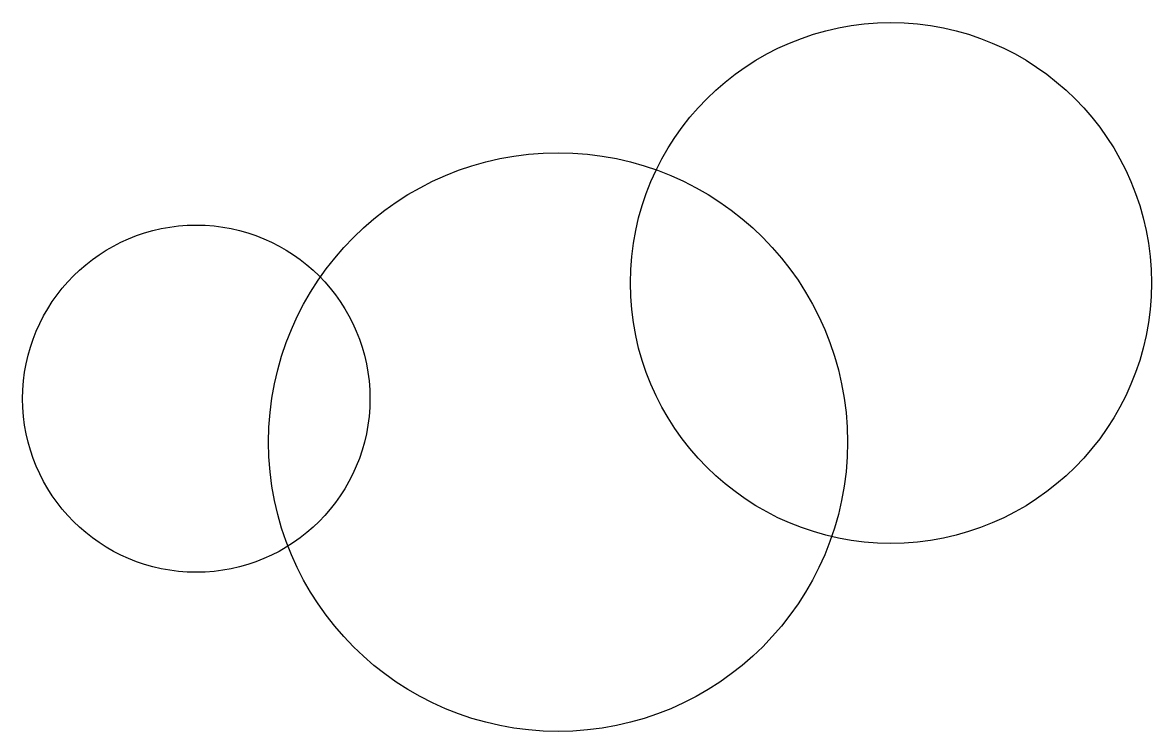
# Model space of a CAD drawing. Header units: millimetres. Extents: x 150 to 930, y 520 to 1010.
import ezdxf

# ---------------------------------------------------------------- set-up
doc = ezdxf.new("R2010")
doc.units = ezdxf.units.MM
doc.layers.add('Layer 2', color=2, linetype='Continuous')
doc.layers.add('Layer 4', color=5, linetype='Continuous')

msp = doc.modelspace()

# ---------------------------------------------------------------- linework, layer by layer
at = {"layer": 'Layer 2'}
msp.add_circle((520, 720), 200, dxfattribs=at)
at = {"layer": 'Layer 4'}
for centre, radius in [((750, 830), 180), ((270, 750), 120)]:
    msp.add_circle(centre, radius, dxfattribs=at)

doc.saveas('drawing.dxf')
